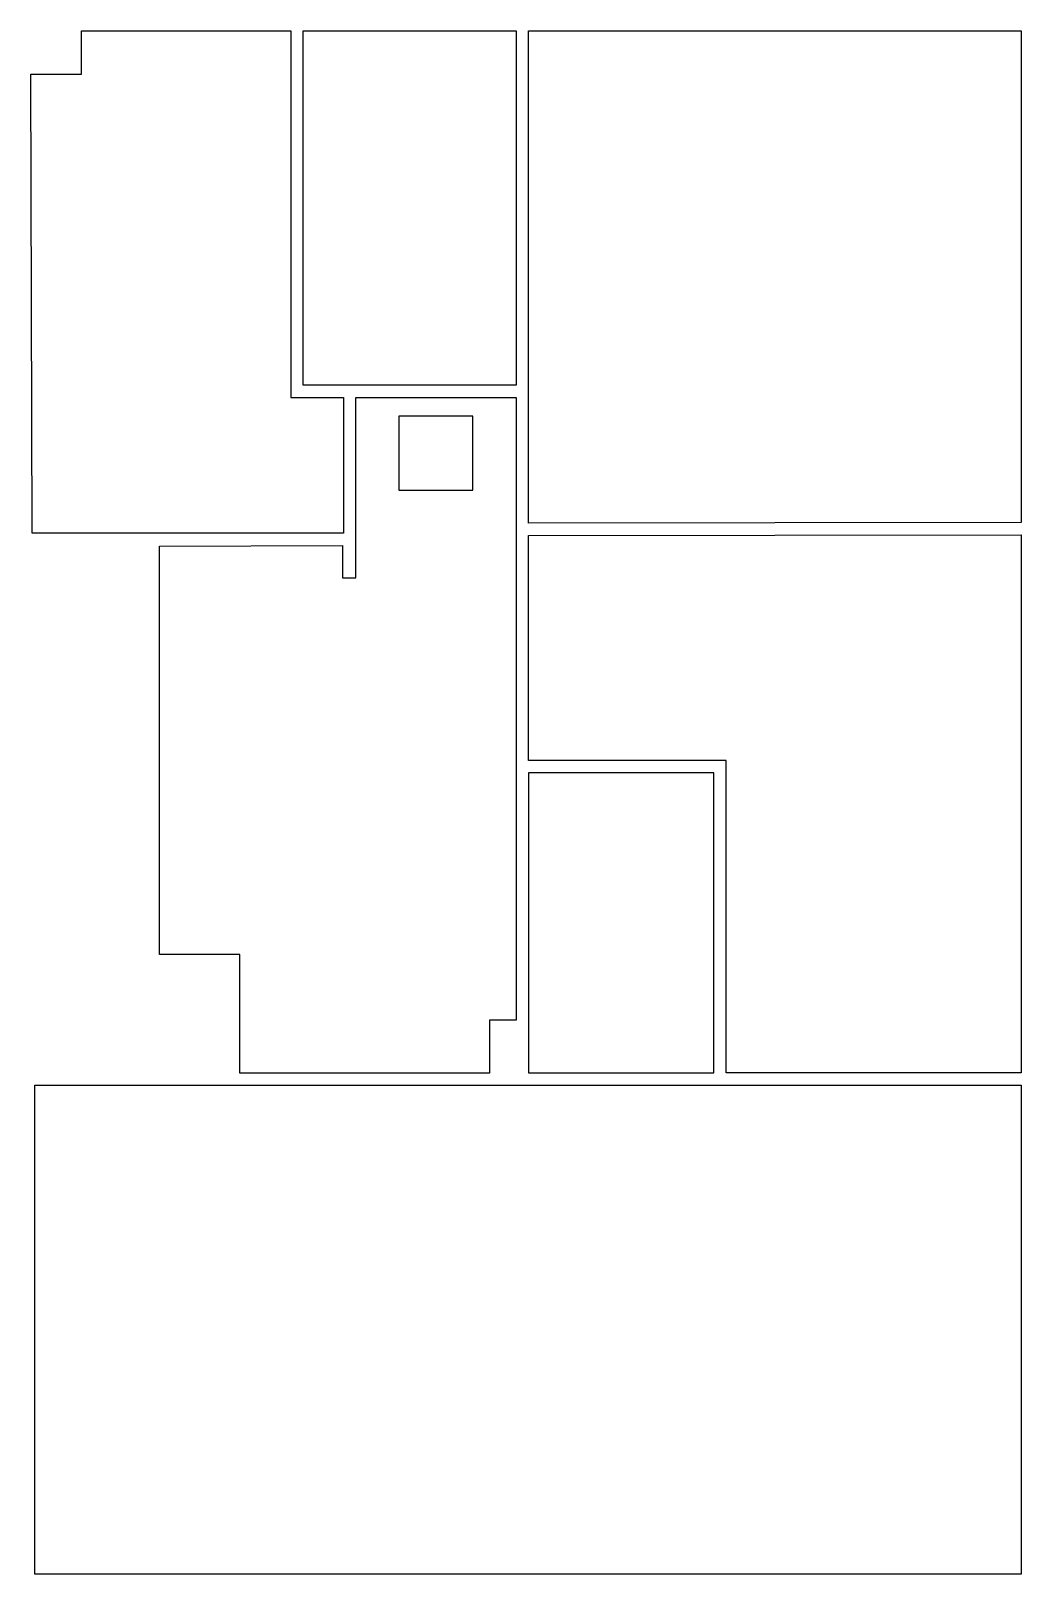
# Model space of a CAD drawing. Header units: millimetres. Extents: x 68 to 869, y 95 to 1345.
import ezdxf

# ---------------------------------------------------------------- set-up
doc = ezdxf.new("R2010")
doc.units = ezdxf.units.MM
doc.layers.add('AREE LEONARDO', color=7, linetype='Continuous')

msp = doc.modelspace()

# ---------------------------------------------------------------- linework, layer by layer
at = {"layer": 'AREE LEONARDO', "color": 5}
for points in [[(108.6, 1344.6), (278, 1344.6), (278, 1047.6), (320.7, 1047.6), (320.7, 937.8), (68.7, 937.8), (67.6, 1309.6), (108.6, 1309.6)], [(470.4, 1344.6), (869.4, 1344.6), (869.4, 946.6), (470.5, 946.1)], [(171.7, 927.4), (320, 927.8), (320, 901.8), (330.7, 901.8), (330.7, 1047.6), (460.4, 1047.6), (460.5, 543.6), (438.8, 543.6), (438.8, 500.6), (236.7, 500.6), (236.7, 596.6), (171.7, 596.6)], [(470.5, 936.1), (869.4, 936.6), (869.4, 500.9), (630.5, 500.9), (630.5, 753.8), (470.5, 753.8)], [(70.8, 491), (869.4, 491), (869.4, 95), (70.8, 95)]]:
    msp.add_lwpolyline(points, close=True, dxfattribs=at)
at = {"layer": 'AREE LEONARDO', "color": 3}
for points in [[(288, 1344.6), (460.4, 1344.6), (460.4, 1057.6), (288, 1057.6)], [(620.5, 743.8), (470.5, 743.8), (470.5, 500.9), (620.5, 500.9)]]:
    msp.add_lwpolyline(points, close=True, dxfattribs=at)
at = {"layer": 'AREE LEONARDO', "color": 1}
msp.add_lwpolyline([(365.5, 972.6), (425.5, 972.6), (425.5, 1032.6), (365.5, 1032.6)], close=True, dxfattribs=at)

doc.saveas('drawing.dxf')
